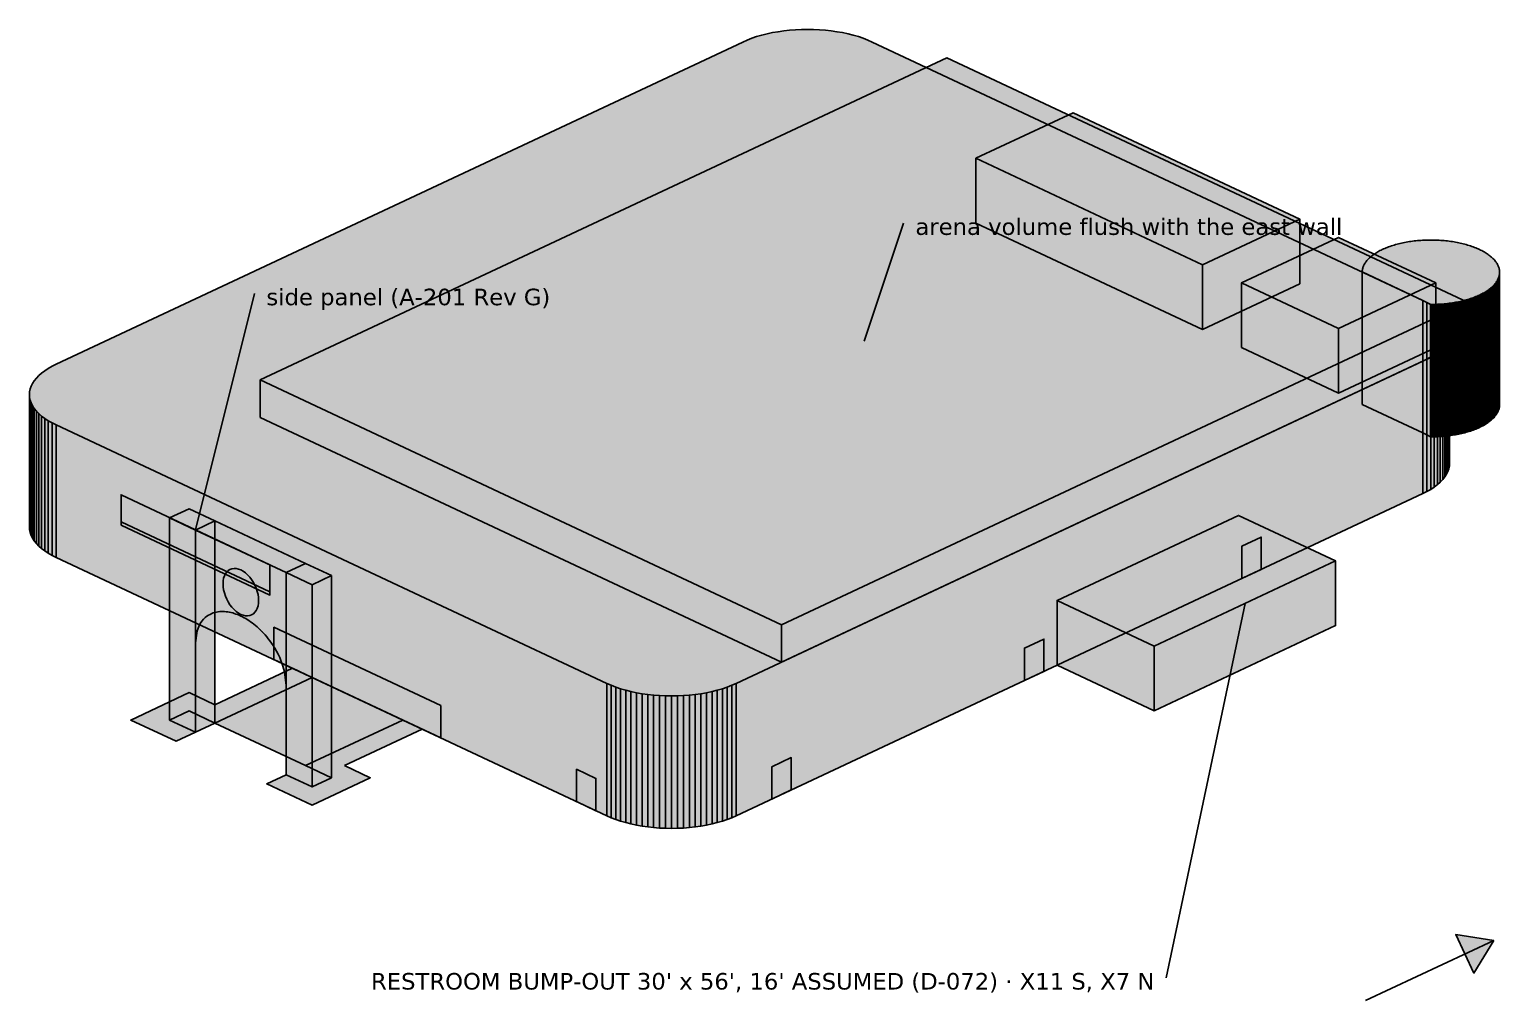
# Model space of a CAD drawing. Header units: inches. Extents: x 0.5 to 16.5, y 0.5 to 10.5.
# Drawn here: x 8.546 to 12.278, y 6.574 to 9.039 of the extents above; entities that cross this region are included whole.
import ezdxf
from ezdxf.enums import TextEntityAlignment as Align

# ---------------------------------------------------------------- set-up
doc = ezdxf.new("R2010")
doc.units = ezdxf.units.IN
doc.header["$MEASUREMENT"] = 0
for name, color, linetype in [('A-ANNO-TEXT', 7, 'Continuous'), ('A-MASS', 7, 'Continuous'), ('C-SITE-DIAG', 7, 'Continuous')]:
    doc.layers.add(name, color=color, linetype=linetype)
doc.styles.add('KS-REG', font='DejaVuSans.ttf')

msp = doc.modelspace()

# ---------------------------------------------------------------- hatches: boundary and pattern name
at = {"layer": 'A-ANNO-TEXT', "true_color": 0x000000}
msp.add_hatch(color=7, dxfattribs=at).paths.add_polyline_path([(12.2629, 6.7265), (12.1667, 6.741), (12.2126, 6.6432)])
at = {"layer": 'A-MASS', "true_color": 0xe4e4e4}
for points in [[(12.0829, 8.1969), (12.0933, 8.2021), (12.1029, 8.2077), (12.1118, 8.2135), (12.1198, 8.2195), (12.127, 8.2258), (12.1333, 8.2323), (12.1386, 8.239), (12.143, 8.2458), (12.1465, 8.2528), (12.149, 8.2598), (12.1505, 8.267), (12.151, 8.2741), (12.1505, 8.2812), (12.149, 8.2883), (12.1465, 8.2954), (12.143, 8.3023), (12.1386, 8.3092), (12.1333, 8.3159), (12.127, 8.3224), (12.1198, 8.3287), (12.1118, 8.3347), (12.1029, 8.3405), (12.0933, 8.3461), (12.0829, 8.3513), (10.6856, 9.0072), (10.6745, 9.0121), (10.6628, 9.0167), (10.6504, 9.0208), (10.6375, 9.0246), (10.6241, 9.0279), (10.6102, 9.0309), (10.596, 9.0334), (10.5814, 9.0355), (10.5666, 9.0371), (10.5516, 9.0383), (10.5364, 9.039), (10.5212, 9.0392), (10.506, 9.039), (10.4909, 9.0383), (10.4759, 9.0371), (10.4611, 9.0355), (10.4465, 9.0334), (10.4323, 9.0309), (10.4184, 9.0279), (10.405, 9.0246), (10.3921, 9.0208), (10.3797, 9.0167), (10.368, 9.0121), (10.3568, 9.0072), (8.6144, 8.1892), (8.604, 8.184), (8.5943, 8.1785), (8.5855, 8.1727), (8.5774, 8.1666), (8.5703, 8.1603), (8.564, 8.1538), (8.5586, 8.1471), (8.5542, 8.1403), (8.5508, 8.1333), (8.5483, 8.1263), (8.5468, 8.1192), (8.5463, 8.112), (8.5468, 8.1049), (8.5483, 8.0978), (8.5508, 8.0907), (8.5542, 8.0838), (8.5586, 8.0769), (8.564, 8.0703), (8.5703, 8.0638), (8.5774, 8.0575), (8.5855, 8.0514), (8.5943, 8.0456), (8.604, 8.0401), (8.6144, 8.0349), (10.0116, 7.3789), (10.0227, 7.374), (10.0345, 7.3695), (10.0469, 7.3653), (10.0598, 7.3615), (10.0732, 7.3582), (10.0871, 7.3552), (10.1013, 7.3527), (10.1159, 7.3506), (10.1307, 7.349), (10.1457, 7.3478), (10.1608, 7.3471), (10.176, 7.3469), (10.1912, 7.3471), (10.2064, 7.3478), (10.2214, 7.349), (10.2362, 7.3506), (10.2508, 7.3527), (10.265, 7.3552), (10.2788, 7.3582), (10.2923, 7.3615), (10.3052, 7.3653), (10.3175, 7.3695), (10.3293, 7.374), (10.3404, 7.3789)], [(10.9486, 8.7119), (11.524, 8.4417), (11.7705, 8.5575), (11.1952, 8.8276)], [(11.6226, 8.3954), (11.8692, 8.2797), (12.1158, 8.3954), (11.8692, 8.5112)], [(12.2236, 8.3634), (12.2267, 8.3648), (12.2297, 8.3662), (12.2326, 8.3677), (12.2354, 8.3692), (12.2382, 8.3707), (12.2409, 8.3723), (12.2435, 8.3739), (12.246, 8.3755), (12.2484, 8.3772), (12.2507, 8.3789), (12.253, 8.3806), (12.2551, 8.3823), (12.2572, 8.3841), (12.2592, 8.3858), (12.261, 8.3877), (12.2628, 8.3895), (12.2645, 8.3913), (12.2661, 8.3932), (12.2676, 8.3951), (12.269, 8.397), (12.2703, 8.3989), (12.2715, 8.4008), (12.2726, 8.4028), (12.2735, 8.4047), (12.2744, 8.4067), (12.2752, 8.4087), (12.2759, 8.4106), (12.2765, 8.4126), (12.2769, 8.4146), (12.2773, 8.4166), (12.2776, 8.4186), (12.2777, 8.4206), (12.2778, 8.4226), (12.2777, 8.4247), (12.2776, 8.4267), (12.2773, 8.4287), (12.2769, 8.4307), (12.2765, 8.4327), (12.2759, 8.4347), (12.2752, 8.4366), (12.2744, 8.4386), (12.2735, 8.4406), (12.2726, 8.4425), (12.2715, 8.4445), (12.2703, 8.4464), (12.269, 8.4483), (12.2676, 8.4502), (12.2661, 8.4521), (12.2645, 8.454), (12.2628, 8.4558), (12.261, 8.4576), (12.2592, 8.4595), (12.2572, 8.4612), (12.2551, 8.463), (12.253, 8.4647), (12.2507, 8.4664), (12.2484, 8.4681), (12.246, 8.4698), (12.2435, 8.4714), (12.2409, 8.473), (12.2382, 8.4746), (12.2354, 8.4761), (12.2326, 8.4776), (12.2297, 8.4791), (12.2267, 8.4805), (12.2236, 8.4819), (12.2205, 8.4833), (12.2173, 8.4846), (12.214, 8.4859), (12.2107, 8.4872), (12.2073, 8.4884), (12.2038, 8.4896), (12.2003, 8.4907), (12.1967, 8.4918), (12.1931, 8.4929), (12.1894, 8.4939), (12.1856, 8.4948), (12.1818, 8.4958), (12.178, 8.4966), (12.1741, 8.4975), (12.1701, 8.4983), (12.1662, 8.499), (12.1622, 8.4997), (12.1581, 8.5004), (12.154, 8.501), (12.1499, 8.5015), (12.1458, 8.5021), (12.1416, 8.5025), (12.1374, 8.5029), (12.1332, 8.5033), (12.129, 8.5036), (12.1248, 8.5039), (12.1205, 8.5041), (12.1163, 8.5043), (12.112, 8.5044), (12.1077, 8.5045), (12.1034, 8.5045), (12.0991, 8.5045), (12.0949, 8.5044), (12.0906, 8.5043), (12.0863, 8.5041), (12.0821, 8.5039), (12.0778, 8.5036), (12.0736, 8.5033), (12.0694, 8.5029), (12.0652, 8.5025), (12.0611, 8.5021), (12.0569, 8.5015), (12.0528, 8.501), (12.0487, 8.5004), (12.0447, 8.4997), (12.0407, 8.499), (12.0367, 8.4983), (12.0328, 8.4975), (12.0289, 8.4966), (12.025, 8.4958), (12.0212, 8.4948), (12.0175, 8.4939), (12.0138, 8.4929), (12.0101, 8.4918), (12.0066, 8.4907), (12.003, 8.4896), (11.9996, 8.4884), (11.9962, 8.4872), (11.9928, 8.4859), (11.9895, 8.4846), (11.9863, 8.4833), (11.9832, 8.4819), (11.9801, 8.4805), (11.9771, 8.4791), (11.9742, 8.4776), (11.9714, 8.4761), (11.9686, 8.4746), (11.966, 8.473), (11.9634, 8.4714), (11.9609, 8.4698), (11.9585, 8.4681), (11.9561, 8.4664), (11.9539, 8.4647), (11.9517, 8.463), (11.9497, 8.4612), (11.9477, 8.4595), (11.9458, 8.4576), (11.944, 8.4558), (11.9423, 8.454), (11.9408, 8.4521), (11.9393, 8.4502), (11.9379, 8.4483), (11.9366, 8.4464), (11.9354, 8.4445), (11.9343, 8.4425), (11.9333, 8.4406), (11.9324, 8.4386), (11.9316, 8.4366), (11.931, 8.4347), (11.9304, 8.4327), (11.9299, 8.4307), (11.9295, 8.4287), (11.9293, 8.4267), (11.9291, 8.4247), (11.9291, 8.4235), (12.0829, 8.3513), (12.0933, 8.3461), (12.1025, 8.3408), (12.1034, 8.3408), (12.1077, 8.3408), (12.112, 8.3409), (12.1163, 8.341), (12.1205, 8.3412), (12.1248, 8.3414), (12.129, 8.3417), (12.1332, 8.342), (12.1374, 8.3424), (12.1416, 8.3428), (12.1458, 8.3432), (12.1499, 8.3438), (12.154, 8.3443), (12.1581, 8.3449), (12.1622, 8.3456), (12.1662, 8.3463), (12.1701, 8.347), (12.1741, 8.3478), (12.178, 8.3487), (12.1818, 8.3495), (12.1856, 8.3505), (12.1894, 8.3514), (12.1931, 8.3524), (12.1967, 8.3535), (12.2003, 8.3546), (12.2038, 8.3557), (12.2073, 8.3569), (12.2107, 8.3581), (12.214, 8.3594), (12.2173, 8.3607), (12.2205, 8.362)], [(11.1548, 7.5893), (11.4014, 7.4736), (11.8617, 7.6897), (11.6151, 7.8054)]]:
    msp.add_hatch(color=7, dxfattribs=at).paths.add_polyline_path(points)
at = {"layer": 'A-MASS', "true_color": 0xcdcdcd}
for points in [[(9.1322, 8.1491), (10.4555, 7.5278), (12.1979, 8.3459), (10.8747, 8.9671)], [(10.9486, 8.5476), (11.524, 8.2775), (11.524, 8.4417), (10.9486, 8.7119)], [(11.9291, 8.0873), (12.0829, 8.0151), (12.0829, 8.3513), (11.9291, 8.4235)], [(11.6226, 8.2312), (11.8692, 8.1155), (11.8692, 8.2797), (11.6226, 8.3954)], [(12.0829, 8.0151), (12.0933, 8.0099), (12.0933, 8.3461), (12.0829, 8.3513)], [(12.0933, 8.0099), (12.1025, 8.0047), (12.1025, 8.3408), (12.0933, 8.3461)], [(12.1025, 8.0047), (12.1034, 8.0047), (12.1034, 8.3408), (12.1025, 8.3408)], [(8.5463, 7.7759), (8.5468, 7.7688), (8.5468, 8.1049), (8.5463, 8.112)], [(8.5468, 7.7688), (8.5483, 7.7617), (8.5483, 8.0978), (8.5468, 8.1049)], [(8.5483, 7.7617), (8.5508, 7.7546), (8.5508, 8.0907), (8.5483, 8.0978)], [(8.5508, 7.7546), (8.5542, 7.7477), (8.5542, 8.0838), (8.5508, 8.0907)], [(8.5542, 7.7477), (8.5586, 7.7408), (8.5586, 8.0769), (8.5542, 8.0838)], [(8.5586, 7.7408), (8.564, 7.7341), (8.564, 8.0703), (8.5586, 8.0769)], [(8.564, 7.7341), (8.5703, 7.7276), (8.5703, 8.0638), (8.564, 8.0703)], [(8.5703, 7.7276), (8.5774, 7.7213), (8.5774, 8.0575), (8.5703, 8.0638)], [(8.5774, 7.7213), (8.5855, 7.7153), (8.5855, 8.0514), (8.5774, 8.0575)], [(8.5855, 7.7153), (8.5943, 7.7095), (8.5943, 8.0456), (8.5855, 8.0514)], [(8.5943, 7.7095), (8.604, 7.7039), (8.604, 8.0401), (8.5943, 8.0456)], [(8.604, 7.7039), (8.6144, 7.6987), (8.6144, 8.0349), (8.604, 8.0401)], [(8.6144, 7.6987), (10.0116, 7.0428), (10.0116, 7.3789), (8.6144, 8.0349)], [(11.1548, 7.4251), (11.4014, 7.3094), (11.4014, 7.4736), (11.1548, 7.5893)], [(10.0116, 7.0428), (10.0227, 7.0379), (10.0227, 7.374), (10.0116, 7.3789)], [(10.0227, 7.0379), (10.0345, 7.0333), (10.0345, 7.3695), (10.0227, 7.374)], [(10.0345, 7.0333), (10.0469, 7.0292), (10.0469, 7.3653), (10.0345, 7.3695)], [(10.0469, 7.0292), (10.0598, 7.0254), (10.0598, 7.3615), (10.0469, 7.3653)], [(10.0598, 7.0254), (10.0732, 7.0221), (10.0732, 7.3582), (10.0598, 7.3615)], [(10.0732, 7.0221), (10.0871, 7.0191), (10.0871, 7.3552), (10.0732, 7.3582)], [(10.0871, 7.0191), (10.1013, 7.0166), (10.1013, 7.3527), (10.0871, 7.3552)], [(10.1013, 7.0166), (10.1159, 7.0145), (10.1159, 7.3506), (10.1013, 7.3527)], [(10.1159, 7.0145), (10.1307, 7.0129), (10.1307, 7.349), (10.1159, 7.3506)], [(10.1307, 7.0129), (10.1457, 7.0117), (10.1457, 7.3478), (10.1307, 7.349)], [(10.1457, 7.0117), (10.1608, 7.011), (10.1608, 7.3471), (10.1457, 7.3478)], [(10.1608, 7.011), (10.176, 7.0108), (10.176, 7.3469), (10.1608, 7.3471)]]:
    msp.add_hatch(color=7, dxfattribs=at).paths.add_polyline_path(points)
at = {"layer": 'A-MASS', "true_color": 0xa4a4a4}
for points in [[(11.524, 8.2775), (11.7705, 8.3933), (11.7705, 8.5575), (11.524, 8.4417)], [(12.2676, 8.059), (12.269, 8.0609), (12.269, 8.397), (12.2676, 8.3951)], [(12.269, 8.0609), (12.2703, 8.0628), (12.2703, 8.3989), (12.269, 8.397)], [(12.2703, 8.0628), (12.2715, 8.0647), (12.2715, 8.4008), (12.2703, 8.3989)], [(12.2715, 8.0647), (12.2726, 8.0666), (12.2726, 8.4028), (12.2715, 8.4008)], [(12.2726, 8.0666), (12.2735, 8.0686), (12.2735, 8.4047), (12.2726, 8.4028)], [(12.2735, 8.0686), (12.2744, 8.0706), (12.2744, 8.4067), (12.2735, 8.4047)], [(12.2744, 8.0706), (12.2752, 8.0725), (12.2752, 8.4087), (12.2744, 8.4067)], [(12.2752, 8.0725), (12.2759, 8.0745), (12.2759, 8.4106), (12.2752, 8.4087)], [(12.2759, 8.0745), (12.2765, 8.0765), (12.2765, 8.4126), (12.2759, 8.4106)], [(12.2765, 8.0765), (12.2769, 8.0785), (12.2769, 8.4146), (12.2765, 8.4126)], [(12.2769, 8.0785), (12.2773, 8.0805), (12.2773, 8.4166), (12.2769, 8.4146)], [(12.2773, 8.0805), (12.2776, 8.0825), (12.2776, 8.4186), (12.2773, 8.4166)], [(12.2776, 8.0825), (12.2777, 8.0845), (12.2777, 8.4206), (12.2776, 8.4186)], [(12.2777, 8.0845), (12.2778, 8.0865), (12.2778, 8.4226), (12.2777, 8.4206)], [(11.8692, 8.1155), (12.1158, 8.2312), (12.1158, 8.3954), (11.8692, 8.2797)], [(12.2107, 8.022), (12.214, 8.0233), (12.214, 8.3594), (12.2107, 8.3581)], [(12.214, 8.0233), (12.2173, 8.0246), (12.2173, 8.3607), (12.214, 8.3594)], [(12.2173, 8.0246), (12.2205, 8.0259), (12.2205, 8.362), (12.2173, 8.3607)], [(12.2205, 8.0259), (12.2236, 8.0272), (12.2236, 8.3634), (12.2205, 8.362)], [(12.2236, 8.0272), (12.2267, 8.0287), (12.2267, 8.3648), (12.2236, 8.3634)], [(12.2267, 8.0287), (12.2297, 8.0301), (12.2297, 8.3662), (12.2267, 8.3648)], [(12.2297, 8.0301), (12.2326, 8.0316), (12.2326, 8.3677), (12.2297, 8.3662)], [(12.2326, 8.0316), (12.2354, 8.0331), (12.2354, 8.3692), (12.2326, 8.3677)], [(12.2354, 8.0331), (12.2382, 8.0346), (12.2382, 8.3707), (12.2354, 8.3692)], [(12.2382, 8.0346), (12.2409, 8.0362), (12.2409, 8.3723), (12.2382, 8.3707)], [(12.2409, 8.0362), (12.2435, 8.0378), (12.2435, 8.3739), (12.2409, 8.3723)], [(12.2435, 8.0378), (12.246, 8.0394), (12.246, 8.3755), (12.2435, 8.3739)], [(12.246, 8.0394), (12.2484, 8.0411), (12.2484, 8.3772), (12.246, 8.3755)], [(12.2484, 8.0411), (12.2507, 8.0427), (12.2507, 8.3789), (12.2484, 8.3772)], [(12.2507, 8.0427), (12.253, 8.0445), (12.253, 8.3806), (12.2507, 8.3789)], [(12.253, 8.0445), (12.2551, 8.0462), (12.2551, 8.3823), (12.253, 8.3806)], [(12.2551, 8.0462), (12.2572, 8.0479), (12.2572, 8.3841), (12.2551, 8.3823)], [(12.2572, 8.0479), (12.2592, 8.0497), (12.2592, 8.3858), (12.2572, 8.3841)], [(12.2592, 8.0497), (12.261, 8.0515), (12.261, 8.3877), (12.2592, 8.3858)], [(12.261, 8.0515), (12.2628, 8.0534), (12.2628, 8.3895), (12.261, 8.3877)], [(12.2628, 8.0534), (12.2645, 8.0552), (12.2645, 8.3913), (12.2628, 8.3895)], [(12.2645, 8.0552), (12.2661, 8.0571), (12.2661, 8.3932), (12.2645, 8.3913)], [(12.2661, 8.0571), (12.2676, 8.059), (12.2676, 8.3951), (12.2661, 8.3932)], [(12.1034, 8.0047), (12.1077, 8.0047), (12.1077, 8.3408), (12.1034, 8.3408)], [(12.1077, 8.0047), (12.112, 8.0048), (12.112, 8.3409), (12.1077, 8.3408)], [(12.112, 8.0048), (12.1163, 8.0049), (12.1163, 8.341), (12.112, 8.3409)], [(12.1163, 8.0049), (12.1205, 8.0051), (12.1205, 8.3412), (12.1163, 8.341)], [(12.1205, 8.0051), (12.1248, 8.0053), (12.1248, 8.3414), (12.1205, 8.3412)], [(12.1248, 8.0053), (12.129, 8.0056), (12.129, 8.3417), (12.1248, 8.3414)], [(12.129, 8.0056), (12.1332, 8.0059), (12.1332, 8.342), (12.129, 8.3417)], [(12.1332, 8.0059), (12.1374, 8.0063), (12.1374, 8.3424), (12.1332, 8.342)], [(12.1374, 8.0063), (12.1416, 8.0067), (12.1416, 8.3428), (12.1374, 8.3424)], [(12.1416, 8.0067), (12.1458, 8.0071), (12.1458, 8.3432), (12.1416, 8.3428)], [(12.1458, 8.0071), (12.1499, 8.0076), (12.1499, 8.3438), (12.1458, 8.3432)], [(12.1499, 8.0076), (12.154, 8.0082), (12.154, 8.3443), (12.1499, 8.3438)], [(12.154, 8.0082), (12.1581, 8.0088), (12.1581, 8.3449), (12.154, 8.3443)], [(12.1581, 8.0088), (12.1622, 8.0095), (12.1622, 8.3456), (12.1581, 8.3449)], [(12.1622, 8.0095), (12.1662, 8.0102), (12.1662, 8.3463), (12.1622, 8.3456)], [(12.1662, 8.0102), (12.1701, 8.0109), (12.1701, 8.347), (12.1662, 8.3463)], [(12.1701, 8.0109), (12.1741, 8.0117), (12.1741, 8.3478), (12.1701, 8.347)], [(12.1741, 8.0117), (12.178, 8.0125), (12.178, 8.3487), (12.1741, 8.3478)], [(12.178, 8.0125), (12.1818, 8.0134), (12.1818, 8.3495), (12.178, 8.3487)], [(12.1818, 8.0134), (12.1856, 8.0143), (12.1856, 8.3505), (12.1818, 8.3495)], [(12.1856, 8.0143), (12.1894, 8.0153), (12.1894, 8.3514), (12.1856, 8.3505)], [(12.1894, 8.0153), (12.1931, 8.0163), (12.1931, 8.3524), (12.1894, 8.3514)], [(12.1931, 8.0163), (12.1967, 8.0174), (12.1967, 8.3535), (12.1931, 8.3524)], [(12.1967, 8.0174), (12.2003, 8.0185), (12.2003, 8.3546), (12.1967, 8.3535)], [(12.2003, 8.0185), (12.2038, 8.0196), (12.2038, 8.3557), (12.2003, 8.3546)], [(12.2038, 8.0196), (12.2073, 8.0208), (12.2073, 8.3569), (12.2038, 8.3557)], [(12.2073, 8.0208), (12.2107, 8.022), (12.2107, 8.3581), (12.2073, 8.3569)], [(12.143, 7.9097), (12.1465, 7.9167), (12.1465, 8.2528), (12.143, 8.2458)], [(12.1465, 7.9167), (12.149, 7.9237), (12.149, 8.2598), (12.1465, 8.2528)], [(12.149, 7.9237), (12.1505, 7.9308), (12.1505, 8.267), (12.149, 8.2598)], [(12.1505, 7.9308), (12.151, 7.938), (12.151, 8.2741), (12.1505, 8.267)], [(12.1029, 7.8715), (12.1118, 7.8773), (12.1118, 8.2135), (12.1029, 8.2077)], [(12.1118, 7.8773), (12.1198, 7.8834), (12.1198, 8.2195), (12.1118, 8.2135)], [(12.1198, 7.8834), (12.127, 7.8897), (12.127, 8.2258), (12.1198, 8.2195)], [(12.127, 7.8897), (12.1333, 7.8962), (12.1333, 8.2323), (12.127, 8.2258)], [(12.1333, 7.8962), (12.1386, 7.9029), (12.1386, 8.239), (12.1333, 8.2323)], [(12.1386, 7.9029), (12.143, 7.9097), (12.143, 8.2458), (12.1386, 8.239)], [(10.3404, 7.0428), (12.0829, 7.8608), (12.0829, 8.1969), (10.3404, 7.3789)], [(12.0829, 7.8608), (12.0933, 7.866), (12.0933, 8.2021), (12.0829, 8.1969)], [(12.0933, 7.866), (12.1029, 7.8715), (12.1029, 8.2077), (12.0933, 8.2021)], [(11.4014, 7.3094), (11.8617, 7.5254), (11.8617, 7.6897), (11.4014, 7.4736)], [(10.2362, 7.0145), (10.2508, 7.0166), (10.2508, 7.3527), (10.2362, 7.3506)], [(10.2508, 7.0166), (10.265, 7.0191), (10.265, 7.3552), (10.2508, 7.3527)], [(10.265, 7.0191), (10.2788, 7.0221), (10.2788, 7.3582), (10.265, 7.3552)], [(10.2788, 7.0221), (10.2923, 7.0254), (10.2923, 7.3615), (10.2788, 7.3582)], [(10.2923, 7.0254), (10.3052, 7.0292), (10.3052, 7.3653), (10.2923, 7.3615)], [(10.3052, 7.0292), (10.3175, 7.0333), (10.3175, 7.3695), (10.3052, 7.3653)], [(10.3175, 7.0333), (10.3293, 7.0379), (10.3293, 7.374), (10.3175, 7.3695)], [(10.3293, 7.0379), (10.3404, 7.0428), (10.3404, 7.3789), (10.3293, 7.374)], [(10.176, 7.0108), (10.1912, 7.011), (10.1912, 7.3471), (10.176, 7.3469)], [(10.1912, 7.011), (10.2064, 7.0117), (10.2064, 7.3478), (10.1912, 7.3471)], [(10.2064, 7.0117), (10.2214, 7.0129), (10.2214, 7.349), (10.2064, 7.3478)], [(10.2214, 7.0129), (10.2362, 7.0145), (10.2362, 7.3506), (10.2214, 7.349)]]:
    msp.add_hatch(color=7, dxfattribs=at).paths.add_polyline_path(points)
at = {"layer": 'A-MASS', "true_color": 0x949494}
msp.add_hatch(color=7, dxfattribs=at).paths.add_polyline_path([(10.4555, 7.4329), (12.1979, 8.2509), (12.1979, 8.3459), (10.4555, 7.5278)])
at = {"layer": 'A-MASS', "true_color": 0xb9b9b9}
msp.add_hatch(color=7, dxfattribs=at).paths.add_polyline_path([(9.1322, 8.0541), (10.4555, 7.4329), (10.4555, 7.5278), (9.1322, 8.1491)])
at = {"layer": 'A-MASS', "true_color": 0x171717}
for points in [[(8.7788, 7.7806), (9.1568, 7.6031), (9.1568, 7.6801), (8.7788, 7.8576)], [(9.1281, 7.5892), (9.1277, 7.5968), (9.1265, 7.6046), (9.1246, 7.6125), (9.122, 7.6203), (9.1187, 7.628), (9.1148, 7.6354), (9.1104, 7.6423), (9.1055, 7.6487), (9.1002, 7.6545), (9.0946, 7.6595), (9.0888, 7.6637), (9.0829, 7.6669), (9.077, 7.6692), (9.0712, 7.6705), (9.0656, 7.6707), (9.0603, 7.67), (9.0554, 7.6682), (9.0509, 7.6654), (9.047, 7.6617), (9.0437, 7.6571), (9.0411, 7.6517), (9.0392, 7.6456), (9.0381, 7.6389), (9.0377, 7.6317), (9.0381, 7.6241), (9.0392, 7.6164), (9.0411, 7.6085), (9.0437, 7.6006), (9.047, 7.5929), (9.0509, 7.5856), (9.0554, 7.5786), (9.0603, 7.5722), (9.0656, 7.5664), (9.0712, 7.5614), (9.077, 7.5573), (9.0829, 7.554), (9.0888, 7.5517), (9.0946, 7.5504), (9.1002, 7.5502), (9.1055, 7.551), (9.1104, 7.5528), (9.1148, 7.5555), (9.1187, 7.5593), (9.122, 7.5639), (9.1246, 7.5693), (9.1265, 7.5754), (9.1277, 7.5821)], [(9.9349, 7.0788), (9.9842, 7.0556), (9.9842, 7.1377), (9.9349, 7.1609)]]:
    msp.add_hatch(color=7, dxfattribs=at).paths.add_polyline_path(points)
at = {"layer": 'A-MASS', "true_color": 0xd8ccb0}
for points in [[(8.9021, 7.799), (8.9678, 7.7681), (9.0171, 7.7913), (8.9514, 7.8222)], [(8.9678, 7.7681), (9.1979, 7.6601), (9.2473, 7.6833), (9.0171, 7.7913)], [(9.1979, 7.6601), (9.2637, 7.6292), (9.313, 7.6524), (9.2473, 7.6833)]]:
    msp.add_hatch(color=7, dxfattribs=at).paths.add_polyline_path(points)
at = {"layer": 'A-MASS', "true_color": 0xc2b89e}
for points in [[(8.9021, 7.2859), (8.9678, 7.255), (8.9678, 7.7681), (8.9021, 7.799)], [(8.9678, 7.4818), (8.9719, 7.5122), (8.976, 7.5233), (8.9801, 7.531), (8.9842, 7.537), (8.9884, 7.5418), (8.9925, 7.5458), (8.9966, 7.5491), (9.0007, 7.5518), (9.0048, 7.5541), (9.0089, 7.5561), (9.013, 7.5576), (9.0171, 7.5589), (9.0212, 7.5598), (9.0253, 7.5606), (9.0295, 7.561), (9.0336, 7.5613), (9.0377, 7.5613), (9.0418, 7.5612), (9.0459, 7.5608), (9.05, 7.5603), (9.0541, 7.5595), (9.0582, 7.5587), (9.0623, 7.5576), (9.0664, 7.5564), (9.0705, 7.555), (9.0747, 7.5535), (9.0788, 7.5518), (9.0829, 7.5499), (9.087, 7.5479), (9.0911, 7.5457), (9.0952, 7.5434), (9.0993, 7.5409), (9.1034, 7.5383), (9.1075, 7.5355), (9.1116, 7.5325), (9.1158, 7.5294), (9.1199, 7.5261), (9.124, 7.5226), (9.1281, 7.5189), (9.1322, 7.515), (9.1363, 7.5109), (9.1404, 7.5065), (9.1445, 7.502), (9.1486, 7.4971), (9.1527, 7.492), (9.1568, 7.4866), (9.161, 7.4808), (9.1651, 7.4747), (9.1692, 7.468), (9.1733, 7.4609), (9.1774, 7.4531), (9.1815, 7.4444), (9.1856, 7.4345), (9.1897, 7.4229), (9.1938, 7.408), (9.1979, 7.3738), (9.1979, 7.6601), (8.9678, 7.7681)], [(9.1979, 7.1469), (9.2637, 7.1161), (9.2637, 7.6292), (9.1979, 7.6601)]]:
    msp.add_hatch(color=7, dxfattribs=at).paths.add_polyline_path(points)
at = {"layer": 'A-MASS', "true_color": 0xb80000}
msp.add_hatch(color=7, dxfattribs=at).paths.add_polyline_path([(8.7788, 7.7806), (9.1568, 7.6031), (9.1568, 7.6114), (8.7788, 7.7889)])
at = {"layer": 'A-MASS', "true_color": 0x9c937f}
for points in [[(8.9678, 7.255), (9.0171, 7.2781), (9.0171, 7.7913), (8.9678, 7.7681)], [(9.2637, 7.1161), (9.313, 7.1392), (9.313, 7.6524), (9.2637, 7.6292)]]:
    msp.add_hatch(color=7, dxfattribs=at).paths.add_polyline_path(points)
at = {"layer": 'A-MASS', "true_color": 0x131313}
for points in [[(11.6233, 7.6451), (11.6727, 7.6682), (11.6727, 7.7503), (11.6233, 7.7272)], [(11.0719, 7.3862), (11.1212, 7.4093), (11.1212, 7.4914), (11.0719, 7.4683)], [(10.4308, 7.0852), (10.4801, 7.1084), (10.4801, 7.1905), (10.4308, 7.1673)]]:
    msp.add_hatch(color=7, dxfattribs=at).paths.add_polyline_path(points)
at = {"layer": 'A-MASS', "true_color": 0x98b2c7}
msp.add_hatch(color=7, dxfattribs=at).paths.add_polyline_path([(9.1671, 7.4392), (9.5904, 7.2405), (9.5904, 7.3226), (9.1671, 7.5213)])
at = {"layer": 'C-SITE-DIAG', "true_color": 0xd9b79a}
for points in [[(9.2144, 7.4171), (9.2637, 7.3939), (9.0171, 7.2781), (8.9514, 7.309), (8.9021, 7.2859), (8.9678, 7.255), (8.9185, 7.2318), (8.8034, 7.2859), (8.9514, 7.3553), (9.0171, 7.3244)], [(9.3459, 7.1701), (9.4116, 7.1392), (9.2637, 7.0698), (9.1486, 7.1238), (9.1979, 7.1469), (9.2637, 7.1161), (9.313, 7.1392), (9.2473, 7.1701), (9.4938, 7.2859), (9.5432, 7.2627)]]:
    msp.add_hatch(color=7, dxfattribs=at).paths.add_polyline_path(points)
at = {"layer": 'C-SITE-DIAG', "true_color": 0xb5654a}
msp.add_hatch(color=7, dxfattribs=at).paths.add_polyline_path([(9.0171, 7.2781), (9.2473, 7.1701), (9.4938, 7.2859), (9.2637, 7.3939)])

# ---------------------------------------------------------------- linework, layer by layer
at = {"layer": 'A-ANNO-TEXT'}
for p, q in [((10.6651, 8.2475), (10.7651, 8.5475)), ((8.9678, 7.7689), (9.1178, 8.3689)), ((11.6316, 7.5816), (11.4316, 6.6316)), ((11.9371, 6.5735), (12.2629, 6.7265))]:
    msp.add_line(p, q, dxfattribs=at)
msp.add_lwpolyline([(12.2629, 6.7265), (12.1667, 6.741), (12.2126, 6.6432)], close=True, dxfattribs=at)
at = {"layer": 'A-MASS'}
for points in [[(12.0829, 8.1969), (12.0933, 8.2021), (12.1029, 8.2077), (12.1118, 8.2135), (12.1198, 8.2195), (12.127, 8.2258), (12.1333, 8.2323), (12.1386, 8.239), (12.143, 8.2458), (12.1465, 8.2528), (12.149, 8.2598), (12.1505, 8.267), (12.151, 8.2741), (12.1505, 8.2812), (12.149, 8.2883), (12.1465, 8.2954), (12.143, 8.3023), (12.1386, 8.3092), (12.1333, 8.3159), (12.127, 8.3224), (12.1198, 8.3287), (12.1118, 8.3347), (12.1029, 8.3405), (12.0933, 8.3461), (12.0829, 8.3513), (10.6856, 9.0072), (10.6745, 9.0121), (10.6628, 9.0167), (10.6504, 9.0208), (10.6375, 9.0246), (10.6241, 9.0279), (10.6102, 9.0309), (10.596, 9.0334), (10.5814, 9.0355), (10.5666, 9.0371), (10.5516, 9.0383), (10.5364, 9.039), (10.5212, 9.0392), (10.506, 9.039), (10.4909, 9.0383), (10.4759, 9.0371), (10.4611, 9.0355), (10.4465, 9.0334), (10.4323, 9.0309), (10.4184, 9.0279), (10.405, 9.0246), (10.3921, 9.0208), (10.3797, 9.0167), (10.368, 9.0121), (10.3568, 9.0072), (8.6144, 8.1892), (8.604, 8.184), (8.5943, 8.1785), (8.5855, 8.1727), (8.5774, 8.1666), (8.5703, 8.1603), (8.564, 8.1538), (8.5586, 8.1471), (8.5542, 8.1403), (8.5508, 8.1333), (8.5483, 8.1263), (8.5468, 8.1192), (8.5463, 8.112), (8.5468, 8.1049), (8.5483, 8.0978), (8.5508, 8.0907), (8.5542, 8.0838), (8.5586, 8.0769), (8.564, 8.0703), (8.5703, 8.0638), (8.5774, 8.0575), (8.5855, 8.0514), (8.5943, 8.0456), (8.604, 8.0401), (8.6144, 8.0349), (10.0116, 7.3789), (10.0227, 7.374), (10.0345, 7.3695), (10.0469, 7.3653), (10.0598, 7.3615), (10.0732, 7.3582), (10.0871, 7.3552), (10.1013, 7.3527), (10.1159, 7.3506), (10.1307, 7.349), (10.1457, 7.3478), (10.1608, 7.3471), (10.176, 7.3469), (10.1912, 7.3471), (10.2064, 7.3478), (10.2214, 7.349), (10.2362, 7.3506), (10.2508, 7.3527), (10.265, 7.3552), (10.2788, 7.3582), (10.2923, 7.3615), (10.3052, 7.3653), (10.3175, 7.3695), (10.3293, 7.374), (10.3404, 7.3789)], [(9.1322, 8.1491), (10.4555, 7.5278), (12.1979, 8.3459), (10.8747, 8.9671)], [(10.9486, 8.7119), (11.524, 8.4417), (11.7705, 8.5575), (11.1952, 8.8276)], [(10.9486, 8.5476), (11.524, 8.2775), (11.524, 8.4417), (10.9486, 8.7119)], [(11.524, 8.2775), (11.7705, 8.3933), (11.7705, 8.5575), (11.524, 8.4417)], [(11.6226, 8.3954), (11.8692, 8.2797), (12.1158, 8.3954), (11.8692, 8.5112)], [(12.2236, 8.3634), (12.2267, 8.3648), (12.2297, 8.3662), (12.2326, 8.3677), (12.2354, 8.3692), (12.2382, 8.3707), (12.2409, 8.3723), (12.2435, 8.3739), (12.246, 8.3755), (12.2484, 8.3772), (12.2507, 8.3789), (12.253, 8.3806), (12.2551, 8.3823), (12.2572, 8.3841), (12.2592, 8.3858), (12.261, 8.3877), (12.2628, 8.3895), (12.2645, 8.3913), (12.2661, 8.3932), (12.2676, 8.3951), (12.269, 8.397), (12.2703, 8.3989), (12.2715, 8.4008), (12.2726, 8.4028), (12.2735, 8.4047), (12.2744, 8.4067), (12.2752, 8.4087), (12.2759, 8.4106), (12.2765, 8.4126), (12.2769, 8.4146), (12.2773, 8.4166), (12.2776, 8.4186), (12.2777, 8.4206), (12.2778, 8.4226), (12.2777, 8.4247), (12.2776, 8.4267), (12.2773, 8.4287), (12.2769, 8.4307), (12.2765, 8.4327), (12.2759, 8.4347), (12.2752, 8.4366), (12.2744, 8.4386), (12.2735, 8.4406), (12.2726, 8.4425), (12.2715, 8.4445), (12.2703, 8.4464), (12.269, 8.4483), (12.2676, 8.4502), (12.2661, 8.4521), (12.2645, 8.454), (12.2628, 8.4558), (12.261, 8.4576), (12.2592, 8.4595), (12.2572, 8.4612), (12.2551, 8.463), (12.253, 8.4647), (12.2507, 8.4664), (12.2484, 8.4681), (12.246, 8.4698), (12.2435, 8.4714), (12.2409, 8.473), (12.2382, 8.4746), (12.2354, 8.4761), (12.2326, 8.4776), (12.2297, 8.4791), (12.2267, 8.4805), (12.2236, 8.4819), (12.2205, 8.4833), (12.2173, 8.4846), (12.214, 8.4859), (12.2107, 8.4872), (12.2073, 8.4884), (12.2038, 8.4896), (12.2003, 8.4907), (12.1967, 8.4918), (12.1931, 8.4929), (12.1894, 8.4939), (12.1856, 8.4948), (12.1818, 8.4958), (12.178, 8.4966), (12.1741, 8.4975), (12.1701, 8.4983), (12.1662, 8.499), (12.1622, 8.4997), (12.1581, 8.5004), (12.154, 8.501), (12.1499, 8.5015), (12.1458, 8.5021), (12.1416, 8.5025), (12.1374, 8.5029), (12.1332, 8.5033), (12.129, 8.5036), (12.1248, 8.5039), (12.1205, 8.5041), (12.1163, 8.5043), (12.112, 8.5044), (12.1077, 8.5045), (12.1034, 8.5045), (12.0991, 8.5045), (12.0949, 8.5044), (12.0906, 8.5043), (12.0863, 8.5041), (12.0821, 8.5039), (12.0778, 8.5036), (12.0736, 8.5033), (12.0694, 8.5029), (12.0652, 8.5025), (12.0611, 8.5021), (12.0569, 8.5015), (12.0528, 8.501), (12.0487, 8.5004), (12.0447, 8.4997), (12.0407, 8.499), (12.0367, 8.4983), (12.0328, 8.4975), (12.0289, 8.4966), (12.025, 8.4958), (12.0212, 8.4948), (12.0175, 8.4939), (12.0138, 8.4929), (12.0101, 8.4918), (12.0066, 8.4907), (12.003, 8.4896), (11.9996, 8.4884), (11.9962, 8.4872), (11.9928, 8.4859), (11.9895, 8.4846), (11.9863, 8.4833), (11.9832, 8.4819), (11.9801, 8.4805), (11.9771, 8.4791), (11.9742, 8.4776), (11.9714, 8.4761), (11.9686, 8.4746), (11.966, 8.473), (11.9634, 8.4714), (11.9609, 8.4698), (11.9585, 8.4681), (11.9561, 8.4664), (11.9539, 8.4647), (11.9517, 8.463), (11.9497, 8.4612), (11.9477, 8.4595), (11.9458, 8.4576), (11.944, 8.4558), (11.9423, 8.454), (11.9408, 8.4521), (11.9393, 8.4502), (11.9379, 8.4483), (11.9366, 8.4464), (11.9354, 8.4445), (11.9343, 8.4425), (11.9333, 8.4406), (11.9324, 8.4386), (11.9316, 8.4366), (11.931, 8.4347), (11.9304, 8.4327), (11.9299, 8.4307), (11.9295, 8.4287), (11.9293, 8.4267), (11.9291, 8.4247), (11.9291, 8.4235), (12.0829, 8.3513), (12.0933, 8.3461), (12.1025, 8.3408), (12.1034, 8.3408), (12.1077, 8.3408), (12.112, 8.3409), (12.1163, 8.341), (12.1205, 8.3412), (12.1248, 8.3414), (12.129, 8.3417), (12.1332, 8.342), (12.1374, 8.3424), (12.1416, 8.3428), (12.1458, 8.3432), (12.1499, 8.3438), (12.154, 8.3443), (12.1581, 8.3449), (12.1622, 8.3456), (12.1662, 8.3463), (12.1701, 8.347), (12.1741, 8.3478), (12.178, 8.3487), (12.1818, 8.3495), (12.1856, 8.3505), (12.1894, 8.3514), (12.1931, 8.3524), (12.1967, 8.3535), (12.2003, 8.3546), (12.2038, 8.3557), (12.2073, 8.3569), (12.2107, 8.3581), (12.214, 8.3594), (12.2173, 8.3607), (12.2205, 8.362)], [(11.9291, 8.0873), (12.0829, 8.0151), (12.0829, 8.3513), (11.9291, 8.4235)], [(12.2676, 8.059), (12.269, 8.0609), (12.269, 8.397), (12.2676, 8.3951)], [(12.269, 8.0609), (12.2703, 8.0628), (12.2703, 8.3989), (12.269, 8.397)], [(12.2703, 8.0628), (12.2715, 8.0647), (12.2715, 8.4008), (12.2703, 8.3989)], [(12.2715, 8.0647), (12.2726, 8.0666), (12.2726, 8.4028), (12.2715, 8.4008)], [(12.2726, 8.0666), (12.2735, 8.0686), (12.2735, 8.4047), (12.2726, 8.4028)], [(12.2735, 8.0686), (12.2744, 8.0706), (12.2744, 8.4067), (12.2735, 8.4047)], [(12.2744, 8.0706), (12.2752, 8.0725), (12.2752, 8.4087), (12.2744, 8.4067)], [(12.2752, 8.0725), (12.2759, 8.0745), (12.2759, 8.4106), (12.2752, 8.4087)], [(12.2759, 8.0745), (12.2765, 8.0765), (12.2765, 8.4126), (12.2759, 8.4106)], [(12.2765, 8.0765), (12.2769, 8.0785), (12.2769, 8.4146), (12.2765, 8.4126)], [(12.2769, 8.0785), (12.2773, 8.0805), (12.2773, 8.4166), (12.2769, 8.4146)], [(12.2773, 8.0805), (12.2776, 8.0825), (12.2776, 8.4186), (12.2773, 8.4166)], [(12.2776, 8.0825), (12.2777, 8.0845), (12.2777, 8.4206), (12.2776, 8.4186)], [(12.2777, 8.0845), (12.2778, 8.0865), (12.2778, 8.4226), (12.2777, 8.4206)], [(11.6226, 8.2312), (11.8692, 8.1155), (11.8692, 8.2797), (11.6226, 8.3954)], [(11.8692, 8.1155), (12.1158, 8.2312), (12.1158, 8.3954), (11.8692, 8.2797)], [(12.2107, 8.022), (12.214, 8.0233), (12.214, 8.3594), (12.2107, 8.3581)], [(12.214, 8.0233), (12.2173, 8.0246), (12.2173, 8.3607), (12.214, 8.3594)], [(12.2173, 8.0246), (12.2205, 8.0259), (12.2205, 8.362), (12.2173, 8.3607)], [(12.2205, 8.0259), (12.2236, 8.0272), (12.2236, 8.3634), (12.2205, 8.362)], [(12.2236, 8.0272), (12.2267, 8.0287), (12.2267, 8.3648), (12.2236, 8.3634)], [(12.2267, 8.0287), (12.2297, 8.0301), (12.2297, 8.3662), (12.2267, 8.3648)], [(12.2297, 8.0301), (12.2326, 8.0316), (12.2326, 8.3677), (12.2297, 8.3662)], [(12.2326, 8.0316), (12.2354, 8.0331), (12.2354, 8.3692), (12.2326, 8.3677)], [(12.2354, 8.0331), (12.2382, 8.0346), (12.2382, 8.3707), (12.2354, 8.3692)], [(12.2382, 8.0346), (12.2409, 8.0362), (12.2409, 8.3723), (12.2382, 8.3707)], [(12.2409, 8.0362), (12.2435, 8.0378), (12.2435, 8.3739), (12.2409, 8.3723)], [(12.2435, 8.0378), (12.246, 8.0394), (12.246, 8.3755), (12.2435, 8.3739)], [(12.246, 8.0394), (12.2484, 8.0411), (12.2484, 8.3772), (12.246, 8.3755)], [(12.2484, 8.0411), (12.2507, 8.0427), (12.2507, 8.3789), (12.2484, 8.3772)], [(12.2507, 8.0427), (12.253, 8.0445), (12.253, 8.3806), (12.2507, 8.3789)], [(12.253, 8.0445), (12.2551, 8.0462), (12.2551, 8.3823), (12.253, 8.3806)], [(12.2551, 8.0462), (12.2572, 8.0479), (12.2572, 8.3841), (12.2551, 8.3823)], [(12.2572, 8.0479), (12.2592, 8.0497), (12.2592, 8.3858), (12.2572, 8.3841)], [(12.2592, 8.0497), (12.261, 8.0515), (12.261, 8.3877), (12.2592, 8.3858)], [(12.261, 8.0515), (12.2628, 8.0534), (12.2628, 8.3895), (12.261, 8.3877)], [(12.2628, 8.0534), (12.2645, 8.0552), (12.2645, 8.3913), (12.2628, 8.3895)], [(12.2645, 8.0552), (12.2661, 8.0571), (12.2661, 8.3932), (12.2645, 8.3913)], [(12.2661, 8.0571), (12.2676, 8.059), (12.2676, 8.3951), (12.2661, 8.3932)], [(10.4555, 7.4329), (12.1979, 8.2509), (12.1979, 8.3459), (10.4555, 7.5278)], [(12.0829, 8.0151), (12.0933, 8.0099), (12.0933, 8.3461), (12.0829, 8.3513)], [(12.0933, 8.0099), (12.1025, 8.0047), (12.1025, 8.3408), (12.0933, 8.3461)], [(12.1025, 8.0047), (12.1034, 8.0047), (12.1034, 8.3408), (12.1025, 8.3408)], [(12.1034, 8.0047), (12.1077, 8.0047), (12.1077, 8.3408), (12.1034, 8.3408)], [(12.1077, 8.0047), (12.112, 8.0048), (12.112, 8.3409), (12.1077, 8.3408)], [(12.112, 8.0048), (12.1163, 8.0049), (12.1163, 8.341), (12.112, 8.3409)], [(12.1163, 8.0049), (12.1205, 8.0051), (12.1205, 8.3412), (12.1163, 8.341)], [(12.1205, 8.0051), (12.1248, 8.0053), (12.1248, 8.3414), (12.1205, 8.3412)], [(12.1248, 8.0053), (12.129, 8.0056), (12.129, 8.3417), (12.1248, 8.3414)], [(12.129, 8.0056), (12.1332, 8.0059), (12.1332, 8.342), (12.129, 8.3417)], [(12.1332, 8.0059), (12.1374, 8.0063), (12.1374, 8.3424), (12.1332, 8.342)], [(12.1374, 8.0063), (12.1416, 8.0067), (12.1416, 8.3428), (12.1374, 8.3424)], [(12.1416, 8.0067), (12.1458, 8.0071), (12.1458, 8.3432), (12.1416, 8.3428)], [(12.1458, 8.0071), (12.1499, 8.0076), (12.1499, 8.3438), (12.1458, 8.3432)], [(12.1499, 8.0076), (12.154, 8.0082), (12.154, 8.3443), (12.1499, 8.3438)], [(12.154, 8.0082), (12.1581, 8.0088), (12.1581, 8.3449), (12.154, 8.3443)], [(12.1581, 8.0088), (12.1622, 8.0095), (12.1622, 8.3456), (12.1581, 8.3449)], [(12.1622, 8.0095), (12.1662, 8.0102), (12.1662, 8.3463), (12.1622, 8.3456)], [(12.1662, 8.0102), (12.1701, 8.0109), (12.1701, 8.347), (12.1662, 8.3463)], [(12.1701, 8.0109), (12.1741, 8.0117), (12.1741, 8.3478), (12.1701, 8.347)], [(12.1741, 8.0117), (12.178, 8.0125), (12.178, 8.3487), (12.1741, 8.3478)], [(12.178, 8.0125), (12.1818, 8.0134), (12.1818, 8.3495), (12.178, 8.3487)], [(12.1818, 8.0134), (12.1856, 8.0143), (12.1856, 8.3505), (12.1818, 8.3495)], [(12.1856, 8.0143), (12.1894, 8.0153), (12.1894, 8.3514), (12.1856, 8.3505)], [(12.1894, 8.0153), (12.1931, 8.0163), (12.1931, 8.3524), (12.1894, 8.3514)], [(12.1931, 8.0163), (12.1967, 8.0174), (12.1967, 8.3535), (12.1931, 8.3524)], [(12.1967, 8.0174), (12.2003, 8.0185), (12.2003, 8.3546), (12.1967, 8.3535)], [(12.2003, 8.0185), (12.2038, 8.0196), (12.2038, 8.3557), (12.2003, 8.3546)], [(12.2038, 8.0196), (12.2073, 8.0208), (12.2073, 8.3569), (12.2038, 8.3557)], [(12.2073, 8.0208), (12.2107, 8.022), (12.2107, 8.3581), (12.2073, 8.3569)], [(12.143, 7.9097), (12.1465, 7.9167), (12.1465, 8.2528), (12.143, 8.2458)], [(12.1465, 7.9167), (12.149, 7.9237), (12.149, 8.2598), (12.1465, 8.2528)], [(12.149, 7.9237), (12.1505, 7.9308), (12.1505, 8.267), (12.149, 8.2598)], [(12.1505, 7.9308), (12.151, 7.938), (12.151, 8.2741), (12.1505, 8.267)], [(12.1029, 7.8715), (12.1118, 7.8773), (12.1118, 8.2135), (12.1029, 8.2077)], [(12.1118, 7.8773), (12.1198, 7.8834), (12.1198, 8.2195), (12.1118, 8.2135)], [(12.1198, 7.8834), (12.127, 7.8897), (12.127, 8.2258), (12.1198, 8.2195)], [(12.127, 7.8897), (12.1333, 7.8962), (12.1333, 8.2323), (12.127, 8.2258)], [(12.1333, 7.8962), (12.1386, 7.9029), (12.1386, 8.239), (12.1333, 8.2323)], [(12.1386, 7.9029), (12.143, 7.9097), (12.143, 8.2458), (12.1386, 8.239)], [(10.3404, 7.0428), (12.0829, 7.8608), (12.0829, 8.1969), (10.3404, 7.3789)], [(12.0829, 7.8608), (12.0933, 7.866), (12.0933, 8.2021), (12.0829, 8.1969)], [(12.0933, 7.866), (12.1029, 7.8715), (12.1029, 8.2077), (12.0933, 8.2021)], [(9.1322, 8.0541), (10.4555, 7.4329), (10.4555, 7.5278), (9.1322, 8.1491)], [(8.5463, 7.7759), (8.5468, 7.7688), (8.5468, 8.1049), (8.5463, 8.112)], [(8.5468, 7.7688), (8.5483, 7.7617), (8.5483, 8.0978), (8.5468, 8.1049)], [(8.5483, 7.7617), (8.5508, 7.7546), (8.5508, 8.0907), (8.5483, 8.0978)], [(8.5508, 7.7546), (8.5542, 7.7477), (8.5542, 8.0838), (8.5508, 8.0907)], [(8.5542, 7.7477), (8.5586, 7.7408), (8.5586, 8.0769), (8.5542, 8.0838)], [(8.5586, 7.7408), (8.564, 7.7341), (8.564, 8.0703), (8.5586, 8.0769)], [(8.564, 7.7341), (8.5703, 7.7276), (8.5703, 8.0638), (8.564, 8.0703)], [(8.5703, 7.7276), (8.5774, 7.7213), (8.5774, 8.0575), (8.5703, 8.0638)], [(8.5774, 7.7213), (8.5855, 7.7153), (8.5855, 8.0514), (8.5774, 8.0575)], [(8.5855, 7.7153), (8.5943, 7.7095), (8.5943, 8.0456), (8.5855, 8.0514)], [(8.5943, 7.7095), (8.604, 7.7039), (8.604, 8.0401), (8.5943, 8.0456)], [(8.604, 7.7039), (8.6144, 7.6987), (8.6144, 8.0349), (8.604, 8.0401)], [(8.6144, 7.6987), (10.0116, 7.0428), (10.0116, 7.3789), (8.6144, 8.0349)], [(8.7788, 7.7806), (9.1568, 7.6031), (9.1568, 7.6801), (8.7788, 7.8576)], [(8.9021, 7.799), (8.9678, 7.7681), (9.0171, 7.7913), (8.9514, 7.8222)], [(8.9021, 7.2859), (8.9678, 7.255), (8.9678, 7.7681), (8.9021, 7.799)], [(11.1548, 7.5893), (11.4014, 7.4736), (11.8617, 7.6897), (11.6151, 7.8054)], [(8.7788, 7.7806), (9.1568, 7.6031), (9.1568, 7.6114), (8.7788, 7.7889)], [(8.9678, 7.255), (9.0171, 7.2781), (9.0171, 7.7913), (8.9678, 7.7681)], [(8.9678, 7.7681), (9.1979, 7.6601), (9.2473, 7.6833), (9.0171, 7.7913)], [(8.9678, 7.4818), (8.9719, 7.5122), (8.976, 7.5233), (8.9801, 7.531), (8.9842, 7.537), (8.9884, 7.5418), (8.9925, 7.5458), (8.9966, 7.5491), (9.0007, 7.5518), (9.0048, 7.5541), (9.0089, 7.5561), (9.013, 7.5576), (9.0171, 7.5589), (9.0212, 7.5598), (9.0253, 7.5606), (9.0295, 7.561), (9.0336, 7.5613), (9.0377, 7.5613), (9.0418, 7.5612), (9.0459, 7.5608), (9.05, 7.5603), (9.0541, 7.5595), (9.0582, 7.5587), (9.0623, 7.5576), (9.0664, 7.5564), (9.0705, 7.555), (9.0747, 7.5535), (9.0788, 7.5518), (9.0829, 7.5499), (9.087, 7.5479), (9.0911, 7.5457), (9.0952, 7.5434), (9.0993, 7.5409), (9.1034, 7.5383), (9.1075, 7.5355), (9.1116, 7.5325), (9.1158, 7.5294), (9.1199, 7.5261), (9.124, 7.5226), (9.1281, 7.5189), (9.1322, 7.515), (9.1363, 7.5109), (9.1404, 7.5065), (9.1445, 7.502), (9.1486, 7.4971), (9.1527, 7.492), (9.1568, 7.4866), (9.161, 7.4808), (9.1651, 7.4747), (9.1692, 7.468), (9.1733, 7.4609), (9.1774, 7.4531), (9.1815, 7.4444), (9.1856, 7.4345), (9.1897, 7.4229), (9.1938, 7.408), (9.1979, 7.3738), (9.1979, 7.6601), (8.9678, 7.7681)], [(11.6233, 7.6451), (11.6727, 7.6682), (11.6727, 7.7503), (11.6233, 7.7272)], [(11.4014, 7.3094), (11.8617, 7.5254), (11.8617, 7.6897), (11.4014, 7.4736)], [(9.1281, 7.5892), (9.1277, 7.5968), (9.1265, 7.6046), (9.1246, 7.6125), (9.122, 7.6203), (9.1187, 7.628), (9.1148, 7.6354), (9.1104, 7.6423), (9.1055, 7.6487), (9.1002, 7.6545), (9.0946, 7.6595), (9.0888, 7.6637), (9.0829, 7.6669), (9.077, 7.6692), (9.0712, 7.6705), (9.0656, 7.6707), (9.0603, 7.67), (9.0554, 7.6682), (9.0509, 7.6654), (9.047, 7.6617), (9.0437, 7.6571), (9.0411, 7.6517), (9.0392, 7.6456), (9.0381, 7.6389), (9.0377, 7.6317), (9.0381, 7.6241), (9.0392, 7.6164), (9.0411, 7.6085), (9.0437, 7.6006), (9.047, 7.5929), (9.0509, 7.5856), (9.0554, 7.5786), (9.0603, 7.5722), (9.0656, 7.5664), (9.0712, 7.5614), (9.077, 7.5573), (9.0829, 7.554), (9.0888, 7.5517), (9.0946, 7.5504), (9.1002, 7.5502), (9.1055, 7.551), (9.1104, 7.5528), (9.1148, 7.5555), (9.1187, 7.5593), (9.122, 7.5639), (9.1246, 7.5693), (9.1265, 7.5754), (9.1277, 7.5821)], [(9.1979, 7.6601), (9.2637, 7.6292), (9.313, 7.6524), (9.2473, 7.6833)], [(9.1979, 7.1469), (9.2637, 7.1161), (9.2637, 7.6292), (9.1979, 7.6601)], [(9.2637, 7.1161), (9.313, 7.1392), (9.313, 7.6524), (9.2637, 7.6292)], [(11.1548, 7.4251), (11.4014, 7.3094), (11.4014, 7.4736), (11.1548, 7.5893)], [(8.9842, 7.537), (8.9884, 7.5418), (8.9884, 7.5418), (8.9842, 7.537)], [(8.9884, 7.5418), (8.9925, 7.5458), (8.9925, 7.5458), (8.9884, 7.5418)], [(8.9925, 7.5458), (8.9966, 7.5491), (8.9966, 7.5491), (8.9925, 7.5458)], [(8.9966, 7.5491), (9.0007, 7.5518), (9.0007, 7.5518), (8.9966, 7.5491)], [(9.0007, 7.5518), (9.0048, 7.5541), (9.0048, 7.5541), (9.0007, 7.5518)], [(9.0048, 7.5541), (9.0089, 7.5561), (9.0089, 7.5561), (9.0048, 7.5541)], [(9.0089, 7.5561), (9.013, 7.5576), (9.013, 7.5576), (9.0089, 7.5561)], [(9.013, 7.5576), (9.0171, 7.5589), (9.0171, 7.5589), (9.013, 7.5576)], [(9.0171, 7.5589), (9.0212, 7.5598), (9.0212, 7.5598), (9.0171, 7.5589)], [(9.0212, 7.5598), (9.0253, 7.5606), (9.0253, 7.5606), (9.0212, 7.5598)], [(9.0253, 7.5606), (9.0295, 7.561), (9.0295, 7.561), (9.0253, 7.5606)], [(9.0295, 7.561), (9.0336, 7.5613), (9.0336, 7.5613), (9.0295, 7.561)], [(9.0336, 7.5613), (9.0377, 7.5613), (9.0377, 7.5613), (9.0336, 7.5613)], [(9.0377, 7.5613), (9.0418, 7.5612), (9.0418, 7.5612), (9.0377, 7.5613)], [(9.0418, 7.5612), (9.0459, 7.5608), (9.0459, 7.5608), (9.0418, 7.5612)], [(9.0459, 7.5608), (9.05, 7.5603), (9.05, 7.5603), (9.0459, 7.5608)], [(9.05, 7.5603), (9.0541, 7.5595), (9.0541, 7.5595), (9.05, 7.5603)], [(9.0541, 7.5595), (9.0582, 7.5587), (9.0582, 7.5587), (9.0541, 7.5595)], [(9.0582, 7.5587), (9.0623, 7.5576), (9.0623, 7.5576), (9.0582, 7.5587)], [(9.0623, 7.5576), (9.0664, 7.5564), (9.0664, 7.5564), (9.0623, 7.5576)], [(9.0664, 7.5564), (9.0705, 7.555), (9.0705, 7.555), (9.0664, 7.5564)], [(9.0705, 7.555), (9.0747, 7.5535), (9.0747, 7.5535), (9.0705, 7.555)], [(9.0747, 7.5535), (9.0788, 7.5518), (9.0788, 7.5518), (9.0747, 7.5535)], [(9.0788, 7.5518), (9.0829, 7.5499), (9.0829, 7.5499), (9.0788, 7.5518)], [(9.0829, 7.5499), (9.087, 7.5479), (9.087, 7.5479), (9.0829, 7.5499)], [(9.087, 7.5479), (9.0911, 7.5457), (9.0911, 7.5457), (9.087, 7.5479)], [(9.0911, 7.5457), (9.0952, 7.5434), (9.0952, 7.5434), (9.0911, 7.5457)], [(9.0952, 7.5434), (9.0993, 7.5409), (9.0993, 7.5409), (9.0952, 7.5434)], [(9.0993, 7.5409), (9.1034, 7.5383), (9.1034, 7.5383), (9.0993, 7.5409)], [(9.1034, 7.5383), (9.1075, 7.5355), (9.1075, 7.5355), (9.1034, 7.5383)], [(8.9678, 7.4818), (8.9719, 7.5122), (8.9719, 7.5122), (8.9678, 7.4818)], [(8.9719, 7.5122), (8.976, 7.5233), (8.976, 7.5233), (8.9719, 7.5122)], [(8.976, 7.5233), (8.9801, 7.531), (8.9801, 7.531), (8.976, 7.5233)], [(8.9801, 7.531), (8.9842, 7.537), (8.9842, 7.537), (8.9801, 7.531)], [(9.1075, 7.5355), (9.1116, 7.5325), (9.1116, 7.5325), (9.1075, 7.5355)], [(9.1116, 7.5325), (9.1158, 7.5294), (9.1158, 7.5294), (9.1116, 7.5325)], [(9.1158, 7.5294), (9.1199, 7.5261), (9.1199, 7.5261), (9.1158, 7.5294)], [(9.1199, 7.5261), (9.124, 7.5226), (9.124, 7.5226), (9.1199, 7.5261)], [(9.124, 7.5226), (9.1281, 7.5189), (9.1281, 7.5189), (9.124, 7.5226)], [(9.1281, 7.5189), (9.1322, 7.515), (9.1322, 7.515), (9.1281, 7.5189)], [(9.1322, 7.515), (9.1363, 7.5109), (9.1363, 7.5109), (9.1322, 7.515)], [(9.1363, 7.5109), (9.1404, 7.5065), (9.1404, 7.5065), (9.1363, 7.5109)], [(9.1404, 7.5065), (9.1445, 7.502), (9.1445, 7.502), (9.1404, 7.5065)], [(9.1445, 7.502), (9.1486, 7.4971), (9.1486, 7.4971), (9.1445, 7.502)], [(9.1671, 7.4392), (9.5904, 7.2405), (9.5904, 7.3226), (9.1671, 7.5213)], [(9.1486, 7.4971), (9.1527, 7.492), (9.1527, 7.492), (9.1486, 7.4971)], [(9.1527, 7.492), (9.1568, 7.4866), (9.1568, 7.4866), (9.1527, 7.492)], [(9.1568, 7.4866), (9.161, 7.4808), (9.161, 7.4808), (9.1568, 7.4866)], [(9.161, 7.4808), (9.1651, 7.4747), (9.1651, 7.4747), (9.161, 7.4808)], [(9.1651, 7.4747), (9.1692, 7.468), (9.1692, 7.468), (9.1651, 7.4747)], [(9.1692, 7.468), (9.1733, 7.4609), (9.1733, 7.4609), (9.1692, 7.468)], [(11.0719, 7.3862), (11.1212, 7.4093), (11.1212, 7.4914), (11.0719, 7.4683)], [(9.1733, 7.4609), (9.1774, 7.4531), (9.1774, 7.4531), (9.1733, 7.4609)], [(9.1774, 7.4531), (9.1815, 7.4444), (9.1815, 7.4444), (9.1774, 7.4531)], [(9.1815, 7.4444), (9.1856, 7.4345), (9.1856, 7.4345), (9.1815, 7.4444)], [(9.1856, 7.4345), (9.1897, 7.4229), (9.1897, 7.4229), (9.1856, 7.4345)], [(9.1897, 7.4229), (9.1938, 7.408), (9.1938, 7.408), (9.1897, 7.4229)], [(9.1938, 7.408), (9.1979, 7.3738), (9.1979, 7.3738), (9.1938, 7.408)], [(10.0116, 7.0428), (10.0227, 7.0379), (10.0227, 7.374), (10.0116, 7.3789)], [(10.0227, 7.0379), (10.0345, 7.0333), (10.0345, 7.3695), (10.0227, 7.374)], [(10.0345, 7.0333), (10.0469, 7.0292), (10.0469, 7.3653), (10.0345, 7.3695)], [(10.0469, 7.0292), (10.0598, 7.0254), (10.0598, 7.3615), (10.0469, 7.3653)], [(10.0598, 7.0254), (10.0732, 7.0221), (10.0732, 7.3582), (10.0598, 7.3615)], [(10.0732, 7.0221), (10.0871, 7.0191), (10.0871, 7.3552), (10.0732, 7.3582)], [(10.0871, 7.0191), (10.1013, 7.0166), (10.1013, 7.3527), (10.0871, 7.3552)], [(10.1013, 7.0166), (10.1159, 7.0145), (10.1159, 7.3506), (10.1013, 7.3527)], [(10.2362, 7.0145), (10.2508, 7.0166), (10.2508, 7.3527), (10.2362, 7.3506)], [(10.2508, 7.0166), (10.265, 7.0191), (10.265, 7.3552), (10.2508, 7.3527)], [(10.265, 7.0191), (10.2788, 7.0221), (10.2788, 7.3582), (10.265, 7.3552)], [(10.2788, 7.0221), (10.2923, 7.0254), (10.2923, 7.3615), (10.2788, 7.3582)], [(10.2923, 7.0254), (10.3052, 7.0292), (10.3052, 7.3653), (10.2923, 7.3615)], [(10.3052, 7.0292), (10.3175, 7.0333), (10.3175, 7.3695), (10.3052, 7.3653)], [(10.3175, 7.0333), (10.3293, 7.0379), (10.3293, 7.374), (10.3175, 7.3695)], [(10.3293, 7.0379), (10.3404, 7.0428), (10.3404, 7.3789), (10.3293, 7.374)], [(10.1159, 7.0145), (10.1307, 7.0129), (10.1307, 7.349), (10.1159, 7.3506)], [(10.1307, 7.0129), (10.1457, 7.0117), (10.1457, 7.3478), (10.1307, 7.349)], [(10.1457, 7.0117), (10.1608, 7.011), (10.1608, 7.3471), (10.1457, 7.3478)], [(10.1608, 7.011), (10.176, 7.0108), (10.176, 7.3469), (10.1608, 7.3471)], [(10.176, 7.0108), (10.1912, 7.011), (10.1912, 7.3471), (10.176, 7.3469)], [(10.1912, 7.011), (10.2064, 7.0117), (10.2064, 7.3478), (10.1912, 7.3471)], [(10.2064, 7.0117), (10.2214, 7.0129), (10.2214, 7.349), (10.2064, 7.3478)], [(10.2214, 7.0129), (10.2362, 7.0145), (10.2362, 7.3506), (10.2214, 7.349)], [(10.4308, 7.0852), (10.4801, 7.1084), (10.4801, 7.1905), (10.4308, 7.1673)], [(9.9349, 7.0788), (9.9842, 7.0556), (9.9842, 7.1377), (9.9349, 7.1609)]]:
    msp.add_lwpolyline(points, close=True, dxfattribs=at)
at = {"layer": 'C-SITE-DIAG'}
for points in [[(9.2144, 7.4171), (9.2637, 7.3939), (9.0171, 7.2781), (8.9514, 7.309), (8.9021, 7.2859), (8.9678, 7.255), (8.9185, 7.2318), (8.8034, 7.2859), (8.9514, 7.3553), (9.0171, 7.3244)], [(9.0171, 7.2781), (9.2473, 7.1701), (9.4938, 7.2859), (9.2637, 7.3939)], [(9.3459, 7.1701), (9.4116, 7.1392), (9.2637, 7.0698), (9.1486, 7.1238), (9.1979, 7.1469), (9.2637, 7.1161), (9.313, 7.1392), (9.2473, 7.1701), (9.4938, 7.2859), (9.5432, 7.2627)]]:
    msp.add_lwpolyline(points, close=True, dxfattribs=at)

# ---------------------------------------------------------------- texts
at = {"layer": 'A-ANNO-TEXT', "style": 'KS-REG'}
for s, p in [('arena volume flush with the east wall', (10.7951, 8.5175)), ('side panel (A-201 Rev G)', (9.1478, 8.3389))]:
    msp.add_text(s, height=0.042, dxfattribs=at).set_placement(p)
msp.add_text("RESTROOM BUMP-OUT 30' x 56', 16' ASSUMED (D-072) · X11 S, X7 N", height=0.042, dxfattribs=at).set_placement((11.4016, 6.6016), align=Align.RIGHT)

doc.saveas('drawing.dxf')
